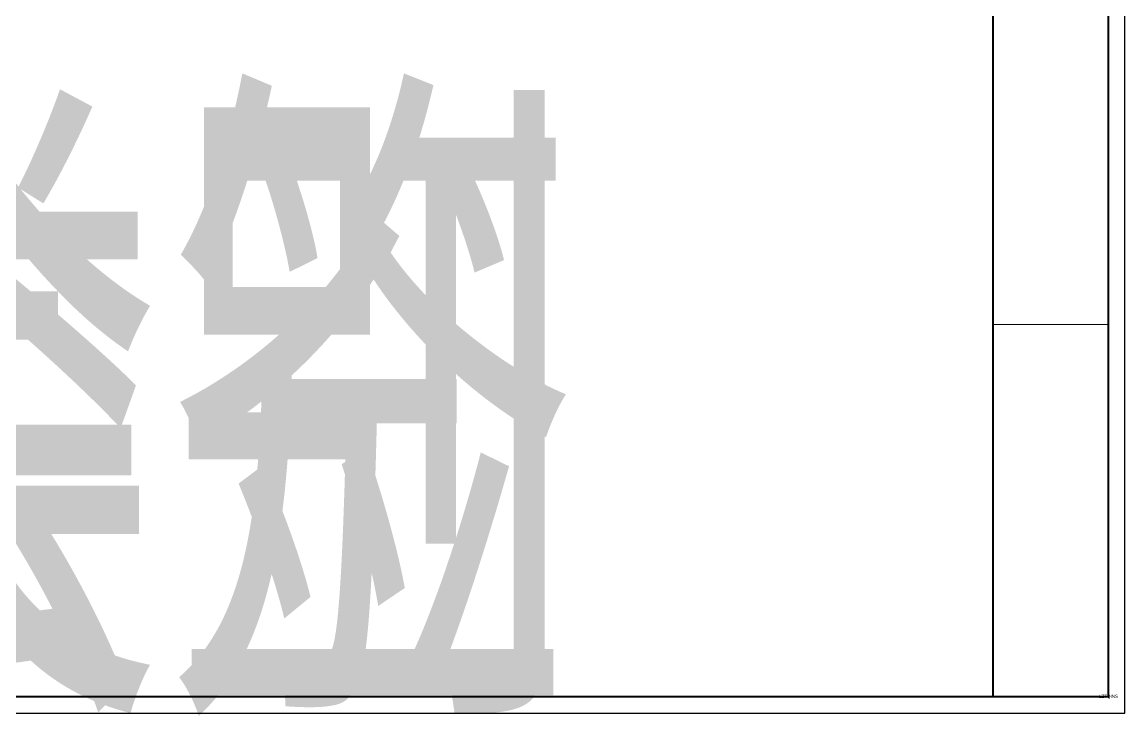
# Model space of a CAD drawing. Extents: x 0 to 1338, y -2 to 841.
# Drawn here: x 669 to 1338, y -2 to 420 of the extents above; entities that cross this region are included whole.
import ezdxf
from ezdxf.enums import TextEntityAlignment as Align

# ---------------------------------------------------------------- set-up
doc = ezdxf.new("R2010")
doc.units = 0
doc.header["$LTSCALE"] = 10
doc.header["$MEASUREMENT"] = 0
doc.layers.add('A-ANNO-TTLB', color=7, linetype='Continuous')
doc.layers.add('BTTK', color=7, linetype='Continuous')
doc.styles.get("Standard").update_dxf_attribs({"font": 'gbenor.shx', "bigfont": 'gbcbig.shx'})
doc.styles.add('XN_02', font='STZHONGS.TTF', dxfattribs={"width": 0.8})

msp = doc.modelspace()

# ---------------------------------------------------------------- linework, layer by layer
at = {"layer": 'BTTK'}
msp.add_line((1258, 98), (1258, 10), dxfattribs=at)
msp.add_lwpolyline([(0, 0), (1338, 0), (1338, 841), (0, 841)], close=True, dxfattribs=at)
at = {"layer": 'BTTK', "const_width": 1.2}
msp.add_lwpolyline([(25, 10), (1328, 10), (1328, 831), (25, 831)], close=True, dxfattribs=at)
at = {"layer": 'BTTK'}
for points, const_width in [([(1258, 831), (1258, 10)], 1.2), ([(1258, 236), (1328, 236)], 0.6)]:
    msp.add_lwpolyline(points, dxfattribs=dict(at, const_width=const_width))
msp.add_lwpolyline([(1258, 10), (1328, 10), (1328, 831), (1258, 831)], dxfattribs=at)

# ---------------------------------------------------------------- texts
at = {"layer": 'A-ANNO-TTLB', "flags": 1}
for tag in ['是否会签', '图纸类别']:
    msp.add_attdef(tag, (0, 0), '', height=350, dxfattribs=at)
at = {"layer": 'BTTK', "style": 'XN_02'}
msp.add_attdef('LZTQINS', text='', height=2, dxfattribs=at).set_placement((1328, 10), align=Align.MIDDLE)

doc.saveas('drawing.dxf')
